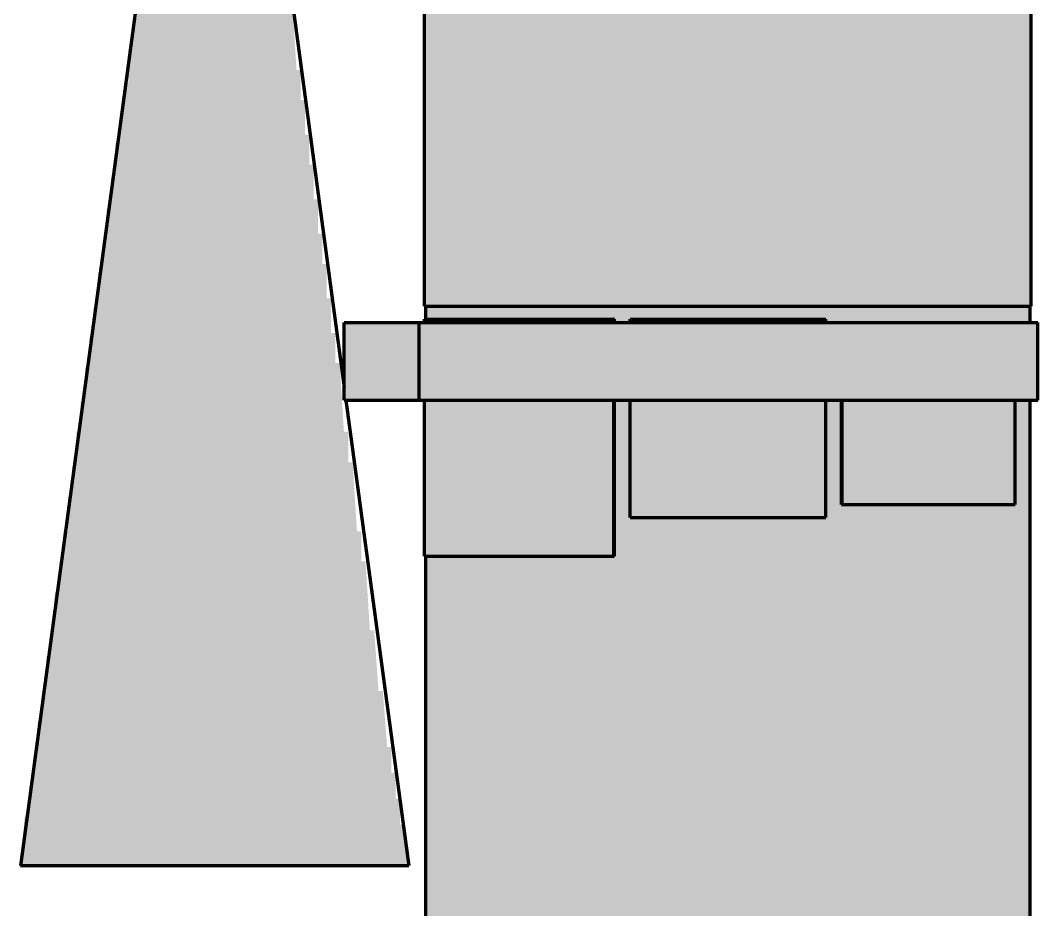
# Model space of a CAD drawing. Header units: millimetres. Extents: x 0 to 420, y 0 to 297.
# Drawn here: x 79.44 to 103.04, y 181.4 to 202.02 of the extents above; entities that cross this region are included whole.
import ezdxf

# ---------------------------------------------------------------- set-up
doc = ezdxf.new("R2010")
doc.units = ezdxf.units.MM
doc.layers.add('01-VISIBLE', color=7, linetype='CONTINUOUS', lineweight=70)
doc.layers.add('13-GRAFICA', color=30, linetype='CONTINUOUS', lineweight=18)

msp = doc.modelspace()

# ---------------------------------------------------------------- hatches: boundary and pattern name
at = {"layer": '13-GRAFICA', "true_color": 0xffffff}
h = msp.add_hatch(color=7, dxfattribs=at)
h.dxf.hatch_style = 1
h.paths.add_polyline_path([(88.837, 195.37), (88.837, 218.77), (102.837, 218.77), (102.837, 195.37)])
at = {"layer": '13-GRAFICA', "true_color": 0x202020}
h = msp.add_hatch(color=7, dxfattribs=at)
h.dxf.hatch_style = 1
h.paths.add_polyline_path([(80.136, 187.27), (80.237, 188.77), (80.337, 188.77), (80.337, 189.47), (80.436, 189.47), (80.436, 190.17), (80.537, 190.17), (80.537, 190.97), (80.636, 190.97), (80.636, 191.67), (80.737, 191.67), (80.737, 192.47), (80.837, 192.47), (80.837, 193.17), (80.936, 193.17), (80.936, 193.97), (81.037, 193.97), (81.037, 194.67), (81.136, 194.67), (81.136, 195.37), (81.237, 195.37), (81.237, 196.17), (81.337, 196.17), (81.337, 196.87), (81.436, 196.87), (81.436, 197.67), (81.537, 197.67), (81.537, 198.37), (81.636, 198.37), (81.636, 199.17), (81.737, 199.17), (81.737, 199.87), (81.837, 199.87), (81.837, 200.57), (81.936, 200.57), (81.936, 201.37), (82.037, 201.37), (82.037, 202.07), (82.136, 202.07), (82.136, 202.87), (82.237, 202.87), (82.237, 203.57), (82.337, 203.57), (82.337, 204.37), (82.436, 204.37), (82.436, 205.07), (82.537, 205.07), (82.537, 205.77), (82.636, 205.77), (82.636, 206.57), (82.737, 206.57), (82.837, 207.87), (85.037, 207.87), (85.237, 205.57), (85.337, 205.57), (85.337, 204.77), (85.436, 204.77), (85.436, 203.97), (85.537, 203.97), (85.537, 203.17), (85.636, 203.17), (85.636, 202.47), (85.737, 202.47), (85.837, 200.87), (85.936, 200.87), (85.936, 200.17), (86.037, 200.17), (86.037, 199.37), (86.136, 199.37), (86.136, 198.67), (86.237, 198.67), (86.237, 197.87), (86.337, 197.87), (86.337, 197.07), (86.436, 197.07), (86.436, 196.37), (86.537, 196.37), (86.537, 195.57), (86.636, 195.57), (86.636, 194.77), (86.737, 194.77), (86.737, 194.07), (86.837, 194.07), (86.936, 192.47), (87.037, 192.47), (87.037, 191.77), (87.136, 191.77), (87.237, 190.17), (87.337, 190.17), (87.337, 189.47), (87.436, 189.47), (87.537, 187.87), (87.636, 187.87), (87.737, 186.47), (87.837, 186.47), (87.936, 185.17), (88.037, 185.17), (88.037, 184.57), (88.136, 184.57), (88.136, 183.97), (88.237, 183.97), (88.237, 183.37), (88.337, 183.37), (88.436, 182.37), (79.436, 182.37), (79.537, 183.57), (79.636, 183.57), (79.636, 184.27), (79.737, 184.27), (79.737, 184.97), (79.837, 184.97), (79.837, 185.77), (79.936, 185.77), (79.936, 186.47), (80.037, 186.47), (80.037, 187.27)])
at = {"layer": '13-GRAFICA', "true_color": 0xb21820}
h = msp.add_hatch(color=7, dxfattribs=at)
h.dxf.hatch_style = 1
h.paths.add_polyline_path([(102.837, 195.37), (102.837, 194.97), (98.136, 194.97), (98.136, 195.07), (93.537, 195.07), (93.537, 194.97), (93.237, 194.97), (93.237, 195.07), (88.837, 195.07), (88.837, 195.37)])
at = {"layer": '13-GRAFICA', "true_color": 0x202020}
h = msp.add_hatch(color=7, dxfattribs=at)
h.dxf.hatch_style = 1
h.paths.add_polyline_path([(86.936, 193.17), (86.936, 194.97), (103.037, 194.97), (103.037, 193.17)])
at = {"layer": '13-GRAFICA', "true_color": 0xffffff}
h = msp.add_hatch(color=7, dxfattribs=at)
h.dxf.hatch_style = 1
h.paths.add_polyline_path([(88.837, 195.07), (93.237, 195.07), (93.237, 194.97), (88.837, 194.97)])
at = {"layer": '13-GRAFICA', "true_color": 0xd7beeb}
h = msp.add_hatch(color=7, dxfattribs=at)
h.dxf.hatch_style = 1
h.paths.add_polyline_path([(93.537, 195.07), (98.136, 195.07), (98.136, 194.97), (93.537, 194.97)])
at = {"layer": '13-GRAFICA', "true_color": 0xb21820}
h = msp.add_hatch(color=7, dxfattribs=at)
h.dxf.hatch_style = 1
h.paths.add_polyline_path([(93.237, 193.17), (93.537, 193.17), (93.537, 190.47), (98.136, 190.47), (98.136, 193.17), (98.436, 193.17), (98.436, 190.77), (102.537, 190.77), (102.537, 193.17), (102.837, 193.17), (102.837, 177.07), (102.737, 177.07), (102.737, 176.17), (102.636, 176.17), (102.537, 175.47), (102.436, 175.47), (102.436, 175.17), (102.337, 175.17), (102.337, 174.87), (102.237, 174.87), (102.136, 174.57), (89.837, 174.57), (89.837, 174.77), (89.737, 174.77), (89.737, 174.97), (89.636, 174.97), (89.636, 175.27), (89.537, 175.27), (89.537, 175.47), (89.436, 175.47), (89.436, 175.67), (89.337, 175.67), (89.337, 175.97), (89.237, 175.97), (89.237, 176.17), (89.136, 176.17), (89.136, 176.57), (89.037, 176.57), (89.037, 176.97), (88.936, 176.97), (88.936, 177.37), (88.837, 177.37), (88.837, 189.57), (93.237, 189.57)])
at = {"layer": '13-GRAFICA', "true_color": 0xffffff}
h = msp.add_hatch(color=7, dxfattribs=at)
h.dxf.hatch_style = 1
h.paths.add_polyline_path([(88.837, 193.17), (93.237, 193.17), (93.237, 189.57), (88.837, 189.57)])
at = {"layer": '13-GRAFICA', "true_color": 0xd7beeb}
h = msp.add_hatch(color=7, dxfattribs=at)
h.dxf.hatch_style = 1
h.paths.add_polyline_path([(93.537, 193.17), (98.136, 193.17), (98.136, 190.47), (93.537, 190.47)])
at = {"layer": '13-GRAFICA', "true_color": 0xf7c8d7}
h = msp.add_hatch(color=7, dxfattribs=at)
h.dxf.hatch_style = 1
h.paths.add_polyline_path([(98.436, 190.77), (98.436, 193.17), (102.537, 193.17), (102.537, 190.77)])

# ---------------------------------------------------------------- linework, layer by layer
at = {"layer": '01-VISIBLE'}
for p, q in [((88.806, 195.392), (88.806, 218.787)), ((102.867, 195.392), (102.867, 218.787)), ((82.869, 207.91), (79.436, 182.41)), ((85.004, 207.91), (86.943, 193.502)), ((88.837, 195.092), (88.837, 195.392)), ((102.837, 195.01), (102.837, 195.392)), ((86.943, 195.01), (88.682, 195.01)), ((86.943, 193.21), (86.943, 195.01)), ((88.682, 193.21), (88.682, 195.01)), ((88.806, 195.01), (88.806, 195.092)), ((93.192, 195.01), (93.192, 195.092)), ((93.203, 195.092), (93.192, 195.092)), ((93.203, 195.01), (93.203, 195.092)), ((93.568, 195.01), (93.568, 195.092)), ((98.105, 195.01), (98.105, 195.092)), ((103.017, 193.21), (103.017, 195.01)), ((86.943, 193.21), (88.682, 193.21)), ((86.983, 193.21), (88.436, 182.41)), ((88.806, 189.592), (88.806, 193.21)), ((93.192, 189.592), (93.192, 193.21)), ((93.203, 189.592), (93.203, 193.21)), ((93.568, 190.492), (93.568, 193.21)), ((98.105, 190.492), (98.105, 193.21)), ((98.47, 190.792), (98.47, 193.21)), ((98.481, 190.792), (98.481, 193.21)), ((102.492, 190.792), (102.492, 193.21)), ((102.837, 177.57), (102.837, 193.21)), ((98.47, 190.792), (98.481, 190.792)), ((88.837, 177.57), (88.837, 189.592)), ((93.203, 189.592), (93.192, 189.592))]:
    msp.add_line(p, q, dxfattribs=at)
for points in [[(88.806, 195.392), (88.857, 195.392), (88.907, 195.392), (88.957, 195.392), (89.007, 195.392), (89.057, 195.392), (89.107, 195.392), (89.157, 195.392), (89.207, 195.392), (89.257, 195.392), (89.307, 195.392), (89.357, 195.392), (89.407, 195.392), (89.457, 195.392), (89.507, 195.392), (89.557, 195.392), (89.607, 195.392), (89.657, 195.392), (89.707, 195.392), (89.757, 195.392), (89.807, 195.392), (89.857, 195.392), (89.907, 195.392), (89.957, 195.392), (90.007, 195.392), (90.057, 195.392), (90.107, 195.392), (90.157, 195.392), (90.207, 195.392), (90.258, 195.392), (90.308, 195.392), (90.358, 195.392), (90.408, 195.392), (90.458, 195.392), (90.508, 195.392), (90.558, 195.392), (90.608, 195.392), (90.658, 195.392), (90.708, 195.392), (90.758, 195.392), (90.808, 195.392), (90.858, 195.392), (90.908, 195.392), (90.958, 195.392), (91.008, 195.392), (91.058, 195.392), (91.108, 195.392), (91.158, 195.392), (91.208, 195.392), (91.258, 195.392), (91.308, 195.392), (91.358, 195.392), (91.408, 195.392), (91.458, 195.392), (91.508, 195.392), (91.558, 195.392), (91.608, 195.392), (91.659, 195.392), (91.709, 195.392), (91.759, 195.392), (91.809, 195.392), (91.859, 195.392), (91.909, 195.392), (91.959, 195.392), (92.009, 195.392), (92.059, 195.392), (92.109, 195.392), (92.159, 195.392), (92.209, 195.392), (92.259, 195.392), (92.309, 195.392), (92.359, 195.392), (92.409, 195.392), (92.459, 195.392), (92.509, 195.392), (92.559, 195.392), (92.609, 195.392), (92.659, 195.392), (92.709, 195.392), (92.759, 195.392), (92.809, 195.392), (92.859, 195.392), (92.909, 195.392), (92.959, 195.392), (93.009, 195.392), (93.06, 195.392), (93.11, 195.392), (93.16, 195.392), (93.21, 195.392), (93.26, 195.392), (93.31, 195.392), (93.36, 195.392), (93.41, 195.392), (93.46, 195.392), (93.51, 195.392), (93.56, 195.392), (93.61, 195.392), (93.66, 195.392), (93.71, 195.392), (93.76, 195.392), (93.81, 195.392), (93.86, 195.392), (93.91, 195.392), (93.96, 195.392), (94.01, 195.392), (94.06, 195.392), (94.11, 195.392), (94.16, 195.392), (94.21, 195.392), (94.26, 195.392), (94.31, 195.392), (94.36, 195.392), (94.41, 195.392), (94.461, 195.392), (94.511, 195.392), (94.561, 195.392), (94.611, 195.392), (94.661, 195.392), (94.711, 195.392), (94.761, 195.392), (94.811, 195.392), (94.861, 195.392), (94.911, 195.392), (94.961, 195.392), (95.011, 195.392), (95.061, 195.392), (95.111, 195.392), (95.161, 195.392), (95.211, 195.392), (95.261, 195.392), (95.311, 195.392), (95.361, 195.392), (95.411, 195.392), (95.461, 195.392), (95.511, 195.392), (95.561, 195.392), (95.611, 195.392), (95.661, 195.392), (95.711, 195.392), (95.761, 195.392), (95.811, 195.392), (95.862, 195.392), (95.912, 195.392), (95.962, 195.392), (96.012, 195.392), (96.062, 195.392), (96.112, 195.392), (96.162, 195.392), (96.212, 195.392), (96.262, 195.392), (96.312, 195.392), (96.362, 195.392), (96.412, 195.392), (96.462, 195.392), (96.512, 195.392), (96.562, 195.392), (96.612, 195.392), (96.662, 195.392), (96.712, 195.392), (96.762, 195.392), (96.812, 195.392), (96.862, 195.392), (96.912, 195.392), (96.962, 195.392), (97.012, 195.392), (97.062, 195.392), (97.112, 195.392), (97.162, 195.392), (97.212, 195.392), (97.263, 195.392), (97.313, 195.392), (97.363, 195.392), (97.413, 195.392), (97.463, 195.392), (97.513, 195.392), (97.563, 195.392), (97.613, 195.392), (97.663, 195.392), (97.713, 195.392), (97.763, 195.392), (97.813, 195.392), (97.863, 195.392), (97.913, 195.392), (97.963, 195.392), (98.013, 195.392), (98.063, 195.392), (98.113, 195.392), (98.163, 195.392), (98.213, 195.392), (98.263, 195.392), (98.313, 195.392), (98.363, 195.392), (98.413, 195.392), (98.463, 195.392), (98.513, 195.392), (98.563, 195.392), (98.613, 195.392), (98.664, 195.392), (98.714, 195.392), (98.764, 195.392), (98.814, 195.392), (98.864, 195.392), (98.914, 195.392), (98.964, 195.392), (99.014, 195.392), (99.064, 195.392), (99.114, 195.392), (99.164, 195.392), (99.214, 195.392), (99.264, 195.392), (99.314, 195.392), (99.364, 195.392), (99.414, 195.392), (99.464, 195.392), (99.514, 195.392), (99.564, 195.392), (99.614, 195.392), (99.664, 195.392), (99.714, 195.392), (99.764, 195.392), (99.814, 195.392), (99.864, 195.392), (99.914, 195.392), (99.964, 195.392), (100.014, 195.392), (100.065, 195.392), (100.115, 195.392), (100.165, 195.392), (100.215, 195.392), (100.265, 195.392), (100.315, 195.392), (100.365, 195.392), (100.415, 195.392), (100.465, 195.392), (100.515, 195.392), (100.565, 195.392), (100.615, 195.392), (100.665, 195.392), (100.715, 195.392), (100.765, 195.392), (100.815, 195.392), (100.865, 195.392), (100.915, 195.392), (100.965, 195.392), (101.015, 195.392), (101.065, 195.392), (101.115, 195.392), (101.165, 195.392), (101.215, 195.392), (101.265, 195.392), (101.315, 195.392), (101.365, 195.392), (101.415, 195.392), (101.466, 195.392), (101.516, 195.392), (101.566, 195.392), (101.616, 195.392), (101.666, 195.392), (101.716, 195.392), (101.766, 195.392), (101.816, 195.392), (101.866, 195.392), (101.916, 195.392), (101.966, 195.392), (102.016, 195.392), (102.066, 195.392), (102.116, 195.392), (102.166, 195.392), (102.216, 195.392), (102.266, 195.392), (102.316, 195.392), (102.366, 195.392), (102.416, 195.392), (102.466, 195.392), (102.516, 195.392), (102.566, 195.392), (102.616, 195.392), (102.666, 195.392), (102.716, 195.392), (102.766, 195.392), (102.816, 195.392), (102.867, 195.392)], [(88.682, 195.01), (88.732, 195.01), (88.782, 195.01), (88.832, 195.01), (88.882, 195.01), (88.932, 195.01), (88.982, 195.01), (89.032, 195.01), (89.083, 195.01), (89.133, 195.01), (89.183, 195.01), (89.233, 195.01), (89.283, 195.01), (89.333, 195.01), (89.383, 195.01), (89.433, 195.01), (89.484, 195.01), (89.534, 195.01), (89.584, 195.01), (89.634, 195.01), (89.684, 195.01), (89.734, 195.01), (89.784, 195.01), (89.834, 195.01), (89.885, 195.01), (89.935, 195.01), (89.985, 195.01), (90.035, 195.01), (90.085, 195.01), (90.135, 195.01), (90.185, 195.01), (90.235, 195.01), (90.286, 195.01), (90.336, 195.01), (90.386, 195.01), (90.436, 195.01), (90.486, 195.01), (90.536, 195.01), (90.586, 195.01), (90.636, 195.01), (90.686, 195.01), (90.737, 195.01), (90.787, 195.01), (90.837, 195.01), (90.887, 195.01), (90.937, 195.01), (90.987, 195.01), (91.037, 195.01), (91.087, 195.01), (91.138, 195.01), (91.188, 195.01), (91.238, 195.01), (91.288, 195.01), (91.338, 195.01), (91.388, 195.01), (91.438, 195.01), (91.488, 195.01), (91.539, 195.01), (91.589, 195.01), (91.639, 195.01), (91.689, 195.01), (91.739, 195.01), (91.789, 195.01), (91.839, 195.01), (91.889, 195.01), (91.94, 195.01), (91.99, 195.01), (92.04, 195.01), (92.09, 195.01), (92.14, 195.01), (92.19, 195.01), (92.24, 195.01), (92.29, 195.01), (92.341, 195.01), (92.391, 195.01), (92.441, 195.01), (92.491, 195.01), (92.541, 195.01), (92.591, 195.01), (92.641, 195.01), (92.691, 195.01), (92.741, 195.01), (92.792, 195.01), (92.842, 195.01), (92.892, 195.01), (92.942, 195.01), (92.992, 195.01), (93.042, 195.01), (93.092, 195.01), (93.142, 195.01), (93.193, 195.01), (93.243, 195.01), (93.293, 195.01), (93.343, 195.01), (93.393, 195.01), (93.443, 195.01), (93.493, 195.01), (93.543, 195.01), (93.594, 195.01), (93.644, 195.01), (93.694, 195.01), (93.744, 195.01), (93.794, 195.01), (93.844, 195.01), (93.894, 195.01), (93.944, 195.01), (93.995, 195.01), (94.045, 195.01), (94.095, 195.01), (94.145, 195.01), (94.195, 195.01), (94.245, 195.01), (94.295, 195.01), (94.345, 195.01), (94.396, 195.01), (94.446, 195.01), (94.496, 195.01), (94.546, 195.01), (94.596, 195.01), (94.646, 195.01), (94.696, 195.01), (94.746, 195.01), (94.796, 195.01), (94.847, 195.01), (94.897, 195.01), (94.947, 195.01), (94.997, 195.01), (95.047, 195.01), (95.097, 195.01), (95.147, 195.01), (95.197, 195.01), (95.248, 195.01), (95.298, 195.01), (95.348, 195.01), (95.398, 195.01), (95.448, 195.01), (95.498, 195.01), (95.548, 195.01), (95.598, 195.01), (95.649, 195.01), (95.699, 195.01), (95.749, 195.01), (95.799, 195.01), (95.849, 195.01), (95.899, 195.01), (95.949, 195.01), (95.999, 195.01), (96.05, 195.01), (96.1, 195.01), (96.15, 195.01), (96.2, 195.01), (96.25, 195.01), (96.3, 195.01), (96.35, 195.01), (96.4, 195.01), (96.451, 195.01), (96.501, 195.01), (96.551, 195.01), (96.601, 195.01), (96.651, 195.01), (96.701, 195.01), (96.751, 195.01), (96.801, 195.01), (96.851, 195.01), (96.902, 195.01), (96.952, 195.01), (97.002, 195.01), (97.052, 195.01), (97.102, 195.01), (97.152, 195.01), (97.202, 195.01), (97.252, 195.01), (97.303, 195.01), (97.353, 195.01), (97.403, 195.01), (97.453, 195.01), (97.503, 195.01), (97.553, 195.01), (97.603, 195.01), (97.653, 195.01), (97.704, 195.01), (97.754, 195.01), (97.804, 195.01), (97.854, 195.01), (97.904, 195.01), (97.954, 195.01), (98.004, 195.01), (98.054, 195.01), (98.105, 195.01), (98.155, 195.01), (98.205, 195.01), (98.255, 195.01), (98.305, 195.01), (98.355, 195.01), (98.405, 195.01), (98.455, 195.01), (98.506, 195.01), (98.556, 195.01), (98.606, 195.01), (98.656, 195.01), (98.706, 195.01), (98.756, 195.01), (98.806, 195.01), (98.856, 195.01), (98.906, 195.01), (98.957, 195.01), (99.007, 195.01), (99.057, 195.01), (99.107, 195.01), (99.157, 195.01), (99.207, 195.01), (99.257, 195.01), (99.307, 195.01), (99.358, 195.01), (99.408, 195.01), (99.458, 195.01), (99.508, 195.01), (99.558, 195.01), (99.608, 195.01), (99.658, 195.01), (99.708, 195.01), (99.759, 195.01), (99.809, 195.01), (99.859, 195.01), (99.909, 195.01), (99.959, 195.01), (100.009, 195.01), (100.059, 195.01), (100.109, 195.01), (100.16, 195.01), (100.21, 195.01), (100.26, 195.01), (100.31, 195.01), (100.36, 195.01), (100.41, 195.01), (100.46, 195.01), (100.51, 195.01), (100.561, 195.01), (100.611, 195.01), (100.661, 195.01), (100.711, 195.01), (100.761, 195.01), (100.811, 195.01), (100.861, 195.01), (100.911, 195.01), (100.961, 195.01), (101.012, 195.01), (101.062, 195.01), (101.112, 195.01), (101.162, 195.01), (101.212, 195.01), (101.262, 195.01), (101.312, 195.01), (101.362, 195.01), (101.413, 195.01), (101.463, 195.01), (101.513, 195.01), (101.563, 195.01), (101.613, 195.01), (101.663, 195.01), (101.713, 195.01), (101.763, 195.01), (101.814, 195.01), (101.864, 195.01), (101.914, 195.01), (101.964, 195.01), (102.014, 195.01), (102.064, 195.01), (102.114, 195.01), (102.164, 195.01), (102.215, 195.01), (102.265, 195.01), (102.315, 195.01), (102.365, 195.01), (102.415, 195.01), (102.465, 195.01), (102.515, 195.01), (102.565, 195.01), (102.616, 195.01), (102.666, 195.01), (102.716, 195.01), (102.766, 195.01), (102.816, 195.01), (102.866, 195.01), (102.916, 195.01), (102.966, 195.01), (103.017, 195.01)], [(88.806, 195.092), (88.857, 195.092), (88.907, 195.092), (88.958, 195.092), (89.008, 195.092), (89.059, 195.092), (89.109, 195.092), (89.159, 195.092), (89.21, 195.092), (89.26, 195.092), (89.311, 195.092), (89.361, 195.092), (89.411, 195.092), (89.462, 195.092), (89.512, 195.092), (89.563, 195.092), (89.613, 195.092), (89.663, 195.092), (89.714, 195.092), (89.764, 195.092), (89.815, 195.092), (89.865, 195.092), (89.915, 195.092), (89.966, 195.092), (90.016, 195.092), (90.067, 195.092), (90.117, 195.092), (90.167, 195.092), (90.218, 195.092), (90.268, 195.092), (90.319, 195.092), (90.369, 195.092), (90.419, 195.092), (90.47, 195.092), (90.52, 195.092), (90.571, 195.092), (90.621, 195.092), (90.671, 195.092), (90.722, 195.092), (90.772, 195.092), (90.823, 195.092), (90.873, 195.092), (90.923, 195.092), (90.974, 195.092), (91.024, 195.092), (91.075, 195.092), (91.125, 195.092), (91.175, 195.092), (91.226, 195.092), (91.276, 195.092), (91.327, 195.092), (91.377, 195.092), (91.428, 195.092), (91.478, 195.092), (91.528, 195.092), (91.579, 195.092), (91.629, 195.092), (91.68, 195.092), (91.73, 195.092), (91.78, 195.092), (91.831, 195.092), (91.881, 195.092), (91.932, 195.092), (91.982, 195.092), (92.032, 195.092), (92.083, 195.092), (92.133, 195.092), (92.184, 195.092), (92.234, 195.092), (92.284, 195.092), (92.335, 195.092), (92.385, 195.092), (92.436, 195.092), (92.486, 195.092), (92.536, 195.092), (92.587, 195.092), (92.637, 195.092), (92.688, 195.092), (92.738, 195.092), (92.788, 195.092), (92.839, 195.092), (92.889, 195.092), (92.94, 195.092), (92.99, 195.092), (93.04, 195.092), (93.091, 195.092), (93.141, 195.092), (93.192, 195.092)], [(93.568, 195.092), (93.618, 195.092), (93.669, 195.092), (93.719, 195.092), (93.77, 195.092), (93.82, 195.092), (93.87, 195.092), (93.921, 195.092), (93.971, 195.092), (94.022, 195.092), (94.072, 195.092), (94.123, 195.092), (94.173, 195.092), (94.223, 195.092), (94.274, 195.092), (94.324, 195.092), (94.375, 195.092), (94.425, 195.092), (94.475, 195.092), (94.526, 195.092), (94.576, 195.092), (94.627, 195.092), (94.677, 195.092), (94.727, 195.092), (94.778, 195.092), (94.828, 195.092), (94.879, 195.092), (94.929, 195.092), (94.98, 195.092), (95.03, 195.092), (95.08, 195.092), (95.131, 195.092), (95.181, 195.092), (95.232, 195.092), (95.282, 195.092), (95.332, 195.092), (95.383, 195.092), (95.433, 195.092), (95.484, 195.092), (95.534, 195.092), (95.584, 195.092), (95.635, 195.092), (95.685, 195.092), (95.736, 195.092), (95.786, 195.092), (95.837, 195.092), (95.887, 195.092), (95.937, 195.092), (95.988, 195.092), (96.038, 195.092), (96.089, 195.092), (96.139, 195.092), (96.189, 195.092), (96.24, 195.092), (96.29, 195.092), (96.341, 195.092), (96.391, 195.092), (96.441, 195.092), (96.492, 195.092), (96.542, 195.092), (96.593, 195.092), (96.643, 195.092), (96.693, 195.092), (96.744, 195.092), (96.794, 195.092), (96.845, 195.092), (96.895, 195.092), (96.946, 195.092), (96.996, 195.092), (97.046, 195.092), (97.097, 195.092), (97.147, 195.092), (97.198, 195.092), (97.248, 195.092), (97.298, 195.092), (97.349, 195.092), (97.399, 195.092), (97.45, 195.092), (97.5, 195.092), (97.55, 195.092), (97.601, 195.092), (97.651, 195.092), (97.702, 195.092), (97.752, 195.092), (97.803, 195.092), (97.853, 195.092), (97.903, 195.092), (97.954, 195.092), (98.004, 195.092), (98.055, 195.092), (98.105, 195.092)], [(88.682, 193.21), (88.732, 193.21), (88.782, 193.21), (88.832, 193.21), (88.882, 193.21), (88.932, 193.21), (88.982, 193.21), (89.032, 193.21), (89.083, 193.21), (89.133, 193.21), (89.183, 193.21), (89.233, 193.21), (89.283, 193.21), (89.333, 193.21), (89.383, 193.21), (89.433, 193.21), (89.484, 193.21), (89.534, 193.21), (89.584, 193.21), (89.634, 193.21), (89.684, 193.21), (89.734, 193.21), (89.784, 193.21), (89.834, 193.21), (89.885, 193.21), (89.935, 193.21), (89.985, 193.21), (90.035, 193.21), (90.085, 193.21), (90.135, 193.21), (90.185, 193.21), (90.235, 193.21), (90.286, 193.21), (90.336, 193.21), (90.386, 193.21), (90.436, 193.21), (90.486, 193.21), (90.536, 193.21), (90.586, 193.21), (90.636, 193.21), (90.686, 193.21), (90.737, 193.21), (90.787, 193.21), (90.837, 193.21), (90.887, 193.21), (90.937, 193.21), (90.987, 193.21), (91.037, 193.21), (91.087, 193.21), (91.138, 193.21), (91.188, 193.21), (91.238, 193.21), (91.288, 193.21), (91.338, 193.21), (91.388, 193.21), (91.438, 193.21), (91.488, 193.21), (91.539, 193.21), (91.589, 193.21), (91.639, 193.21), (91.689, 193.21), (91.739, 193.21), (91.789, 193.21), (91.839, 193.21), (91.889, 193.21), (91.94, 193.21), (91.99, 193.21), (92.04, 193.21), (92.09, 193.21), (92.14, 193.21), (92.19, 193.21), (92.24, 193.21), (92.29, 193.21), (92.341, 193.21), (92.391, 193.21), (92.441, 193.21), (92.491, 193.21), (92.541, 193.21), (92.591, 193.21), (92.641, 193.21), (92.691, 193.21), (92.741, 193.21), (92.792, 193.21), (92.842, 193.21), (92.892, 193.21), (92.942, 193.21), (92.992, 193.21), (93.042, 193.21), (93.092, 193.21), (93.142, 193.21), (93.193, 193.21), (93.243, 193.21), (93.293, 193.21), (93.343, 193.21), (93.393, 193.21), (93.443, 193.21), (93.493, 193.21), (93.543, 193.21), (93.594, 193.21), (93.644, 193.21), (93.694, 193.21), (93.744, 193.21), (93.794, 193.21), (93.844, 193.21), (93.894, 193.21), (93.944, 193.21), (93.995, 193.21), (94.045, 193.21), (94.095, 193.21), (94.145, 193.21), (94.195, 193.21), (94.245, 193.21), (94.295, 193.21), (94.345, 193.21), (94.396, 193.21), (94.446, 193.21), (94.496, 193.21), (94.546, 193.21), (94.596, 193.21), (94.646, 193.21), (94.696, 193.21), (94.746, 193.21), (94.796, 193.21), (94.847, 193.21), (94.897, 193.21), (94.947, 193.21), (94.997, 193.21), (95.047, 193.21), (95.097, 193.21), (95.147, 193.21), (95.197, 193.21), (95.248, 193.21), (95.298, 193.21), (95.348, 193.21), (95.398, 193.21), (95.448, 193.21), (95.498, 193.21), (95.548, 193.21), (95.598, 193.21), (95.649, 193.21), (95.699, 193.21), (95.749, 193.21), (95.799, 193.21), (95.849, 193.21), (95.899, 193.21), (95.949, 193.21), (95.999, 193.21), (96.05, 193.21), (96.1, 193.21), (96.15, 193.21), (96.2, 193.21), (96.25, 193.21), (96.3, 193.21), (96.35, 193.21), (96.4, 193.21), (96.451, 193.21), (96.501, 193.21), (96.551, 193.21), (96.601, 193.21), (96.651, 193.21), (96.701, 193.21), (96.751, 193.21), (96.801, 193.21), (96.851, 193.21), (96.902, 193.21), (96.952, 193.21), (97.002, 193.21), (97.052, 193.21), (97.102, 193.21), (97.152, 193.21), (97.202, 193.21), (97.252, 193.21), (97.303, 193.21), (97.353, 193.21), (97.403, 193.21), (97.453, 193.21), (97.503, 193.21), (97.553, 193.21), (97.603, 193.21), (97.653, 193.21), (97.704, 193.21), (97.754, 193.21), (97.804, 193.21), (97.854, 193.21), (97.904, 193.21), (97.954, 193.21), (98.004, 193.21), (98.054, 193.21), (98.105, 193.21), (98.155, 193.21), (98.205, 193.21), (98.255, 193.21), (98.305, 193.21), (98.355, 193.21), (98.405, 193.21), (98.455, 193.21), (98.506, 193.21), (98.556, 193.21), (98.606, 193.21), (98.656, 193.21), (98.706, 193.21), (98.756, 193.21), (98.806, 193.21), (98.856, 193.21), (98.906, 193.21), (98.957, 193.21), (99.007, 193.21), (99.057, 193.21), (99.107, 193.21), (99.157, 193.21), (99.207, 193.21), (99.257, 193.21), (99.307, 193.21), (99.358, 193.21), (99.408, 193.21), (99.458, 193.21), (99.508, 193.21), (99.558, 193.21), (99.608, 193.21), (99.658, 193.21), (99.708, 193.21), (99.759, 193.21), (99.809, 193.21), (99.859, 193.21), (99.909, 193.21), (99.959, 193.21), (100.009, 193.21), (100.059, 193.21), (100.109, 193.21), (100.16, 193.21), (100.21, 193.21), (100.26, 193.21), (100.31, 193.21), (100.36, 193.21), (100.41, 193.21), (100.46, 193.21), (100.51, 193.21), (100.561, 193.21), (100.611, 193.21), (100.661, 193.21), (100.711, 193.21), (100.761, 193.21), (100.811, 193.21), (100.861, 193.21), (100.911, 193.21), (100.961, 193.21), (101.012, 193.21), (101.062, 193.21), (101.112, 193.21), (101.162, 193.21), (101.212, 193.21), (101.262, 193.21), (101.312, 193.21), (101.362, 193.21), (101.413, 193.21), (101.463, 193.21), (101.513, 193.21), (101.563, 193.21), (101.613, 193.21), (101.663, 193.21), (101.713, 193.21), (101.763, 193.21), (101.814, 193.21), (101.864, 193.21), (101.914, 193.21), (101.964, 193.21), (102.014, 193.21), (102.064, 193.21), (102.114, 193.21), (102.164, 193.21), (102.215, 193.21), (102.265, 193.21), (102.315, 193.21), (102.365, 193.21), (102.415, 193.21), (102.465, 193.21), (102.515, 193.21), (102.565, 193.21), (102.616, 193.21), (102.666, 193.21), (102.716, 193.21), (102.766, 193.21), (102.816, 193.21), (102.866, 193.21), (102.916, 193.21), (102.966, 193.21), (103.017, 193.21)], [(98.481, 190.792), (98.531, 190.792), (98.582, 190.792), (98.632, 190.792), (98.682, 190.792), (98.732, 190.792), (98.782, 190.792), (98.832, 190.792), (98.882, 190.792), (98.933, 190.792), (98.983, 190.792), (99.033, 190.792), (99.083, 190.792), (99.133, 190.792), (99.183, 190.792), (99.233, 190.792), (99.283, 190.792), (99.334, 190.792), (99.384, 190.792), (99.434, 190.792), (99.484, 190.792), (99.534, 190.792), (99.584, 190.792), (99.634, 190.792), (99.684, 190.792), (99.735, 190.792), (99.785, 190.792), (99.835, 190.792), (99.885, 190.792), (99.935, 190.792), (99.985, 190.792), (100.035, 190.792), (100.086, 190.792), (100.136, 190.792), (100.186, 190.792), (100.236, 190.792), (100.286, 190.792), (100.336, 190.792), (100.386, 190.792), (100.436, 190.792), (100.487, 190.792), (100.537, 190.792), (100.587, 190.792), (100.637, 190.792), (100.687, 190.792), (100.737, 190.792), (100.787, 190.792), (100.838, 190.792), (100.888, 190.792), (100.938, 190.792), (100.988, 190.792), (101.038, 190.792), (101.088, 190.792), (101.138, 190.792), (101.188, 190.792), (101.239, 190.792), (101.289, 190.792), (101.339, 190.792), (101.389, 190.792), (101.439, 190.792), (101.489, 190.792), (101.539, 190.792), (101.589, 190.792), (101.64, 190.792), (101.69, 190.792), (101.74, 190.792), (101.79, 190.792), (101.84, 190.792), (101.89, 190.792), (101.94, 190.792), (101.991, 190.792), (102.041, 190.792), (102.091, 190.792), (102.141, 190.792), (102.191, 190.792), (102.241, 190.792), (102.291, 190.792), (102.341, 190.792), (102.392, 190.792), (102.442, 190.792), (102.492, 190.792)], [(93.568, 190.492), (93.618, 190.492), (93.669, 190.492), (93.719, 190.492), (93.77, 190.492), (93.82, 190.492), (93.87, 190.492), (93.921, 190.492), (93.971, 190.492), (94.022, 190.492), (94.072, 190.492), (94.123, 190.492), (94.173, 190.492), (94.223, 190.492), (94.274, 190.492), (94.324, 190.492), (94.375, 190.492), (94.425, 190.492), (94.475, 190.492), (94.526, 190.492), (94.576, 190.492), (94.627, 190.492), (94.677, 190.492), (94.727, 190.492), (94.778, 190.492), (94.828, 190.492), (94.879, 190.492), (94.929, 190.492), (94.98, 190.492), (95.03, 190.492), (95.08, 190.492), (95.131, 190.492), (95.181, 190.492), (95.232, 190.492), (95.282, 190.492), (95.332, 190.492), (95.383, 190.492), (95.433, 190.492), (95.484, 190.492), (95.534, 190.492), (95.584, 190.492), (95.635, 190.492), (95.685, 190.492), (95.736, 190.492), (95.786, 190.492), (95.837, 190.492), (95.887, 190.492), (95.937, 190.492), (95.988, 190.492), (96.038, 190.492), (96.089, 190.492), (96.139, 190.492), (96.189, 190.492), (96.24, 190.492), (96.29, 190.492), (96.341, 190.492), (96.391, 190.492), (96.441, 190.492), (96.492, 190.492), (96.542, 190.492), (96.593, 190.492), (96.643, 190.492), (96.693, 190.492), (96.744, 190.492), (96.794, 190.492), (96.845, 190.492), (96.895, 190.492), (96.946, 190.492), (96.996, 190.492), (97.046, 190.492), (97.097, 190.492), (97.147, 190.492), (97.198, 190.492), (97.248, 190.492), (97.298, 190.492), (97.349, 190.492), (97.399, 190.492), (97.45, 190.492), (97.5, 190.492), (97.55, 190.492), (97.601, 190.492), (97.651, 190.492), (97.702, 190.492), (97.752, 190.492), (97.803, 190.492), (97.853, 190.492), (97.903, 190.492), (97.954, 190.492), (98.004, 190.492), (98.055, 190.492), (98.105, 190.492)], [(88.806, 189.592), (88.857, 189.592), (88.907, 189.592), (88.958, 189.592), (89.008, 189.592), (89.059, 189.592), (89.109, 189.592), (89.159, 189.592), (89.21, 189.592), (89.26, 189.592), (89.311, 189.592), (89.361, 189.592), (89.411, 189.592), (89.462, 189.592), (89.512, 189.592), (89.563, 189.592), (89.613, 189.592), (89.663, 189.592), (89.714, 189.592), (89.764, 189.592), (89.815, 189.592), (89.865, 189.592), (89.915, 189.592), (89.966, 189.592), (90.016, 189.592), (90.067, 189.592), (90.117, 189.592), (90.167, 189.592), (90.218, 189.592), (90.268, 189.592), (90.319, 189.592), (90.369, 189.592), (90.419, 189.592), (90.47, 189.592), (90.52, 189.592), (90.571, 189.592), (90.621, 189.592), (90.671, 189.592), (90.722, 189.592), (90.772, 189.592), (90.823, 189.592), (90.873, 189.592), (90.923, 189.592), (90.974, 189.592), (91.024, 189.592), (91.075, 189.592), (91.125, 189.592), (91.175, 189.592), (91.226, 189.592), (91.276, 189.592), (91.327, 189.592), (91.377, 189.592), (91.428, 189.592), (91.478, 189.592), (91.528, 189.592), (91.579, 189.592), (91.629, 189.592), (91.68, 189.592), (91.73, 189.592), (91.78, 189.592), (91.831, 189.592), (91.881, 189.592), (91.932, 189.592), (91.982, 189.592), (92.032, 189.592), (92.083, 189.592), (92.133, 189.592), (92.184, 189.592), (92.234, 189.592), (92.284, 189.592), (92.335, 189.592), (92.385, 189.592), (92.436, 189.592), (92.486, 189.592), (92.536, 189.592), (92.587, 189.592), (92.637, 189.592), (92.688, 189.592), (92.738, 189.592), (92.788, 189.592), (92.839, 189.592), (92.889, 189.592), (92.94, 189.592), (92.99, 189.592), (93.04, 189.592), (93.091, 189.592), (93.141, 189.592), (93.192, 189.592)], [(88.436, 182.41), (88.386, 182.41), (88.337, 182.41), (88.287, 182.41), (88.237, 182.41), (88.186, 182.41), (88.136, 182.41), (88.087, 182.41), (88.037, 182.41), (87.987, 182.41), (87.936, 182.41), (87.886, 182.41), (87.837, 182.41), (87.787, 182.41), (87.737, 182.41), (87.686, 182.41), (87.636, 182.41), (87.587, 182.41), (87.537, 182.41), (87.487, 182.41), (87.436, 182.41), (87.386, 182.41), (87.337, 182.41), (87.287, 182.41), (87.237, 182.41), (87.186, 182.41), (87.136, 182.41), (87.087, 182.41), (87.037, 182.41), (86.987, 182.41), (86.936, 182.41), (86.886, 182.41), (86.837, 182.41), (86.787, 182.41), (86.737, 182.41), (86.686, 182.41), (86.636, 182.41), (86.587, 182.41), (86.537, 182.41), (86.487, 182.41), (86.436, 182.41), (86.386, 182.41), (86.337, 182.41), (86.287, 182.41), (86.237, 182.41), (86.186, 182.41), (86.136, 182.41), (86.087, 182.41), (86.037, 182.41), (85.987, 182.41), (85.936, 182.41), (85.886, 182.41), (85.837, 182.41), (85.787, 182.41), (85.737, 182.41), (85.686, 182.41), (85.636, 182.41), (85.587, 182.41), (85.537, 182.41), (85.487, 182.41), (85.436, 182.41), (85.386, 182.41), (85.337, 182.41), (85.286, 182.41), (85.237, 182.41), (85.186, 182.41), (85.136, 182.41), (85.087, 182.41), (85.037, 182.41), (84.987, 182.41), (84.936, 182.41), (84.886, 182.41), (84.837, 182.41), (84.787, 182.41), (84.737, 182.41), (84.686, 182.41), (84.636, 182.41), (84.587, 182.41), (84.537, 182.41), (84.487, 182.41), (84.436, 182.41), (84.386, 182.41), (84.337, 182.41), (84.287, 182.41), (84.237, 182.41), (84.186, 182.41), (84.136, 182.41), (84.087, 182.41), (84.037, 182.41), (83.987, 182.41), (83.936, 182.41), (83.886, 182.41), (83.837, 182.41), (83.787, 182.41), (83.737, 182.41), (83.686, 182.41), (83.636, 182.41), (83.587, 182.41), (83.537, 182.41), (83.487, 182.41), (83.436, 182.41), (83.386, 182.41), (83.337, 182.41), (83.287, 182.41), (83.237, 182.41), (83.186, 182.41), (83.136, 182.41), (83.087, 182.41), (83.037, 182.41), (82.987, 182.41), (82.936, 182.41), (82.886, 182.41), (82.837, 182.41), (82.787, 182.41), (82.737, 182.41), (82.686, 182.41), (82.636, 182.41), (82.587, 182.41), (82.537, 182.41), (82.487, 182.41), (82.436, 182.41), (82.386, 182.41), (82.337, 182.41), (82.287, 182.41), (82.237, 182.41), (82.186, 182.41), (82.136, 182.41), (82.087, 182.41), (82.037, 182.41), (81.987, 182.41), (81.936, 182.41), (81.886, 182.41), (81.837, 182.41), (81.787, 182.41), (81.737, 182.41), (81.686, 182.41), (81.636, 182.41), (81.587, 182.41), (81.537, 182.41), (81.487, 182.41), (81.436, 182.41), (81.386, 182.41), (81.337, 182.41), (81.287, 182.41), (81.237, 182.41), (81.186, 182.41), (81.136, 182.41), (81.087, 182.41), (81.037, 182.41), (80.987, 182.41), (80.936, 182.41), (80.886, 182.41), (80.837, 182.41), (80.787, 182.41), (80.737, 182.41), (80.686, 182.41), (80.636, 182.41), (80.587, 182.41), (80.537, 182.41), (80.487, 182.41), (80.436, 182.41), (80.386, 182.41), (80.337, 182.41), (80.287, 182.41), (80.237, 182.41), (80.186, 182.41), (80.136, 182.41), (80.087, 182.41), (80.037, 182.41), (79.987, 182.41), (79.936, 182.41), (79.886, 182.41), (79.837, 182.41), (79.787, 182.41), (79.737, 182.41), (79.686, 182.41), (79.636, 182.41), (79.587, 182.41), (79.537, 182.41), (79.487, 182.41), (79.436, 182.41)]]:
    msp.add_lwpolyline(points, dxfattribs=at)

doc.saveas('drawing.dxf')
